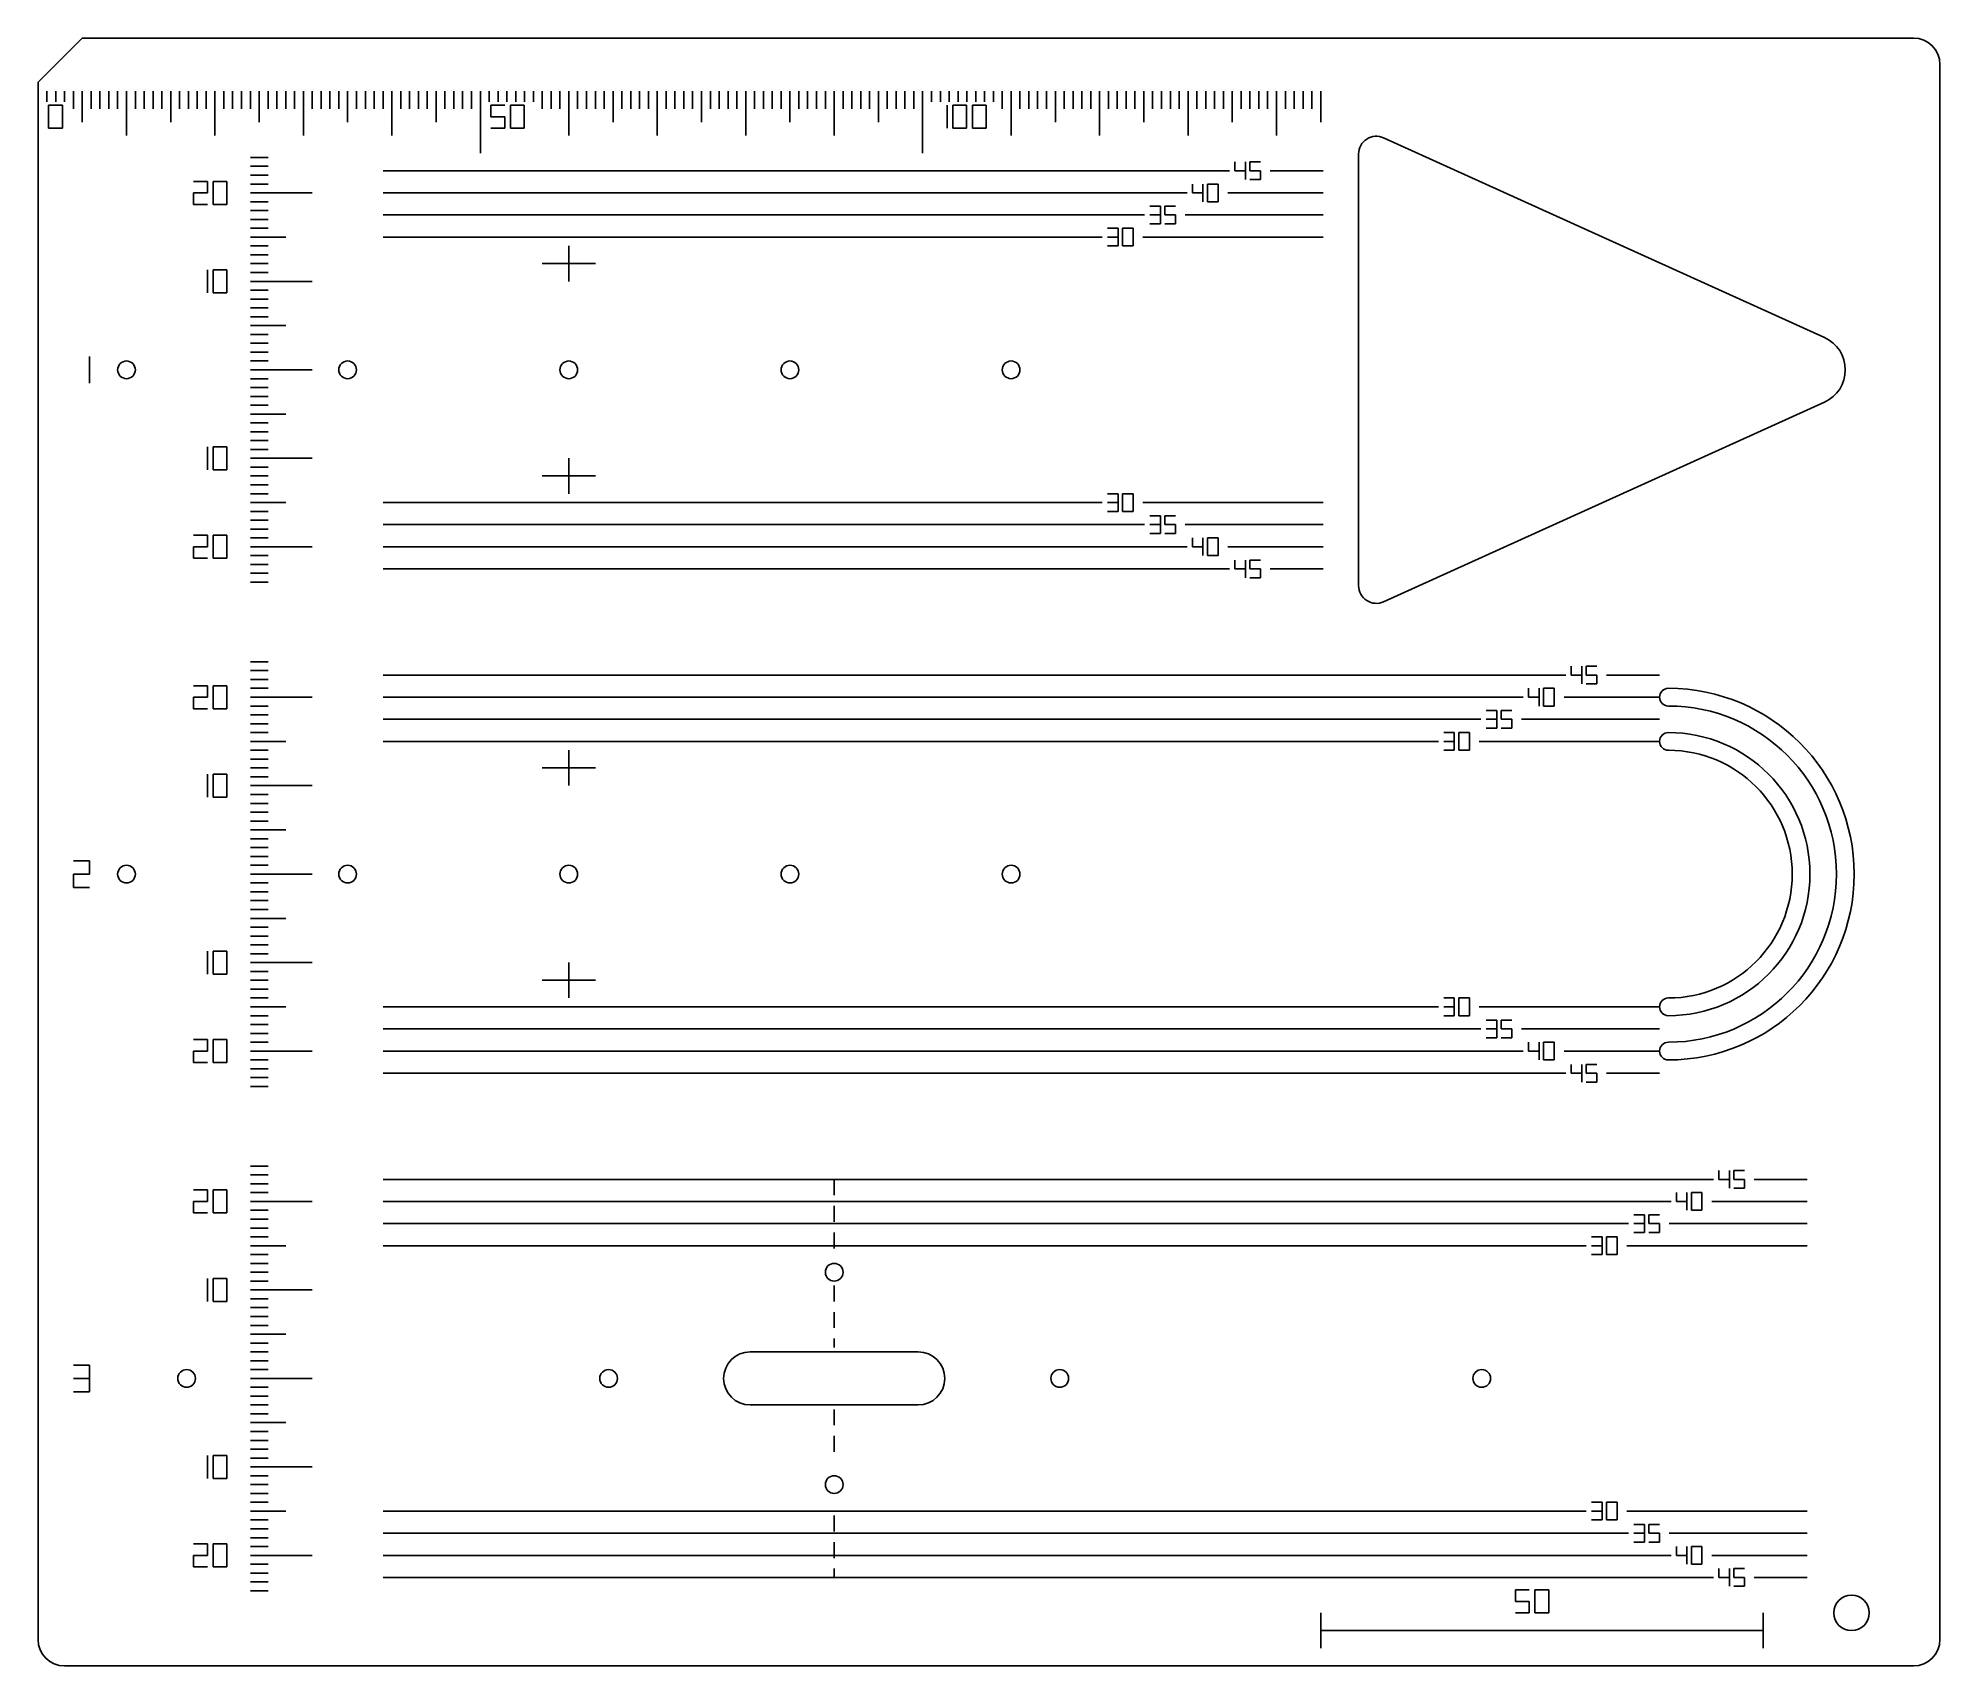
# Model space of a CAD drawing. Header units: millimetres. Extents: x 0 to 215, y 0 to 184.
import ezdxf

# ---------------------------------------------------------------- set-up
doc = ezdxf.new("R2010")
doc.units = ezdxf.units.MM
doc.layers.add('GRAVIROVANI', color=5, linetype='CONTINUOUS')
doc.layers.add('REZ', color=1, linetype='CONTINUOUS')

msp = doc.modelspace()

# ---------------------------------------------------------------- linework, layer by layer
at = {"layer": 'GRAVIROVANI'}
for p, q in [((1, 178), (1, 176.8)), ((1.2, 176.4), (2.76, 176.4)), ((1.2, 176.4), (1.2, 175.1)), ((2, 178), (2, 176.8)), ((2.76, 176.4), (2.76, 175.1)), ((3, 178), (3, 176.8)), ((4, 178), (4, 176)), ((5, 178), (5, 174.5)), ((6, 178), (6, 176)), ((7, 178), (7, 176)), ((8, 178), (8, 176)), ((9, 178), (9, 176)), ((10, 178), (10, 173)), ((11, 178), (11, 176)), ((12, 178), (12, 176)), ((13, 178), (13, 176)), ((14, 178), (14, 176)), ((15, 178), (15, 174.5)), ((16, 178), (16, 176)), ((17, 178), (17, 176)), ((18, 178), (18, 176)), ((19, 178), (19, 176)), ((20, 178), (20, 173)), ((21, 178), (21, 176)), ((22, 178), (22, 176)), ((23, 178), (23, 176)), ((24, 178), (24, 176)), ((25, 178), (25, 174.5)), ((26, 178), (26, 176)), ((27, 178), (27, 176)), ((28, 178), (28, 176)), ((29, 178), (29, 176)), ((30, 178), (30, 173)), ((31, 178), (31, 176)), ((32, 178), (32, 176)), ((33, 178), (33, 176)), ((34, 178), (34, 176)), ((35, 178), (35, 174.5)), ((36, 178), (36, 176)), ((37, 178), (37, 176)), ((38, 178), (38, 176)), ((39, 178), (39, 176)), ((40, 178), (40, 173)), ((41, 178), (41, 176)), ((42, 178), (42, 176)), ((43, 178), (43, 176)), ((44, 178), (44, 176)), ((45, 178), (45, 174.5)), ((46, 178), (46, 176)), ((47, 178), (47, 176)), ((48, 178), (48, 176)), ((49, 178), (49, 176)), ((50, 178), (50, 171)), ((51, 178), (51, 176.8)), ((51.2, 176.4), (52.76, 176.4)), ((51.2, 176.4), (51.2, 175.1)), ((52, 178), (52, 176.8)), ((53, 178), (53, 176.8)), ((53.41, 176.4), (54.97, 176.4)), ((53.41, 176.4), (53.41, 175.1)), ((54, 178), (54, 176.8)), ((54.97, 176.4), (54.97, 175.1)), ((55, 178), (55, 176.8)), ((56, 178), (56, 176.8)), ((57, 178), (57, 176)), ((58, 178), (58, 176)), ((59, 178), (59, 176)), ((60, 178), (60, 173)), ((61, 178), (61, 176)), ((62, 178), (62, 176)), ((63, 178), (63, 176)), ((64, 178), (64, 176)), ((65, 178), (65, 174.5)), ((66, 178), (66, 176)), ((67, 178), (67, 176)), ((68, 178), (68, 176)), ((69, 178), (69, 176)), ((70, 178), (70, 173)), ((71, 178), (71, 176)), ((72, 178), (72, 176)), ((73, 178), (73, 176)), ((74, 178), (74, 176)), ((75, 178), (75, 174.5)), ((76, 178), (76, 176)), ((77, 178), (77, 176)), ((78, 178), (78, 176)), ((79, 178), (79, 176)), ((80, 178), (80, 173)), ((81, 178), (81, 176)), ((82, 178), (82, 176)), ((83, 178), (83, 176)), ((84, 178), (84, 176)), ((85, 178), (85, 174.5)), ((86, 178), (86, 176)), ((87, 178), (87, 176)), ((88, 178), (88, 176)), ((89, 178), (89, 176)), ((90, 178), (90, 173)), ((91, 178), (91, 176)), ((92, 178), (92, 176)), ((93, 178), (93, 176)), ((94, 178), (94, 176)), ((95, 178), (95, 174.5)), ((96, 178), (96, 176)), ((97, 178), (97, 176)), ((98, 178), (98, 176)), ((99, 178), (99, 176)), ((100, 178), (100, 171)), ((101, 178), (101, 176.8)), ((102, 178), (102, 176.8)), ((102.76, 176.4), (102.76, 175.1)), ((103, 178), (103, 176.8)), ((103.41, 176.4), (104.97, 176.4)), ((103.41, 176.4), (103.41, 175.1)), ((104, 178), (104, 176.8)), ((104.97, 176.4), (104.97, 175.1)), ((105, 178), (105, 176.8)), ((105.62, 176.4), (107.18, 176.4)), ((105.62, 176.4), (105.62, 175.1)), ((106, 178), (106, 176.8)), ((107, 178), (107, 176.8)), ((107.18, 176.4), (107.18, 175.1)), ((108, 178), (108, 176.8)), ((109, 178), (109, 176)), ((110, 178), (110, 173)), ((111, 178), (111, 176)), ((112, 178), (112, 176)), ((113, 178), (113, 176)), ((114, 178), (114, 176)), ((115, 178), (115, 174.5)), ((116, 178), (116, 176)), ((117, 178), (117, 176)), ((118, 178), (118, 176)), ((119, 178), (119, 176)), ((120, 178), (120, 173)), ((121, 178), (121, 176)), ((122, 178), (122, 176)), ((123, 178), (123, 176)), ((124, 178), (124, 176)), ((125, 178), (125, 174.5)), ((126, 178), (126, 176)), ((127, 178), (127, 176)), ((128, 178), (128, 176)), ((129, 178), (129, 176)), ((130, 178), (130, 173)), ((131, 178), (131, 176)), ((132, 178), (132, 176)), ((133, 178), (133, 176)), ((134, 178), (134, 176)), ((135, 178), (135, 174.5)), ((136, 178), (136, 176)), ((137, 178), (137, 176)), ((138, 178), (138, 176)), ((139, 178), (139, 176)), ((140, 178), (140, 173)), ((141, 178), (141, 176)), ((142, 178), (142, 176)), ((143, 178), (143, 176)), ((144, 178), (144, 176)), ((145, 178), (145, 174.5)), ((1.2, 175.1), (1.2, 173.8)), ((2.76, 175.1), (2.76, 173.8)), ((51.2, 175.1), (52.76, 175.1)), ((52.76, 175.1), (52.76, 173.8)), ((53.41, 175.1), (53.41, 173.8)), ((54.97, 175.1), (54.97, 173.8)), ((102.76, 175.1), (102.76, 173.8)), ((103.41, 175.1), (103.41, 173.8)), ((104.97, 175.1), (104.97, 173.8)), ((105.62, 175.1), (105.62, 173.8)), ((107.18, 175.1), (107.18, 173.8)), ((1.2, 173.8), (2.76, 173.8)), ((51.2, 173.8), (52.76, 173.8)), ((53.41, 173.8), (54.97, 173.8)), ((103.41, 173.8), (104.97, 173.8)), ((105.62, 173.8), (107.18, 173.8)), ((24, 170.5), (26, 170.5)), ((135.287, 170), (135.287, 169)), ((136.487, 170), (136.487, 169)), ((136.987, 170), (138.187, 170)), ((136.987, 170), (136.987, 169)), ((17.58, 167.8), (19.14, 167.8)), ((19.14, 167.8), (19.14, 166.5)), ((19.79, 167.8), (21.35, 167.8)), ((19.79, 167.8), (19.79, 166.5)), ((21.35, 167.8), (21.35, 166.5)), ((24, 169.5), (26, 169.5)), ((24, 168.5), (26, 168.5)), ((39, 169), (134.687, 169)), ((135.287, 169), (136.487, 169)), ((136.487, 169), (136.487, 168)), ((136.987, 169), (138.187, 169)), ((136.987, 168), (138.187, 168)), ((138.187, 169), (138.187, 168)), ((139.287, 169), (145.287, 169)), ((17.58, 166.5), (19.14, 166.5)), ((17.58, 166.5), (17.58, 165.2)), ((19.79, 166.5), (19.79, 165.2)), ((21.35, 166.5), (21.35, 165.2)), ((24, 167.5), (26, 167.5)), ((24, 166.5), (31, 166.5)), ((39, 166.5), (129.887, 166.5)), ((130.487, 167.5), (130.487, 166.5)), ((130.487, 166.5), (131.687, 166.5)), ((131.687, 167.5), (131.687, 166.5)), ((131.687, 166.5), (131.687, 165.5)), ((132.187, 167.5), (133.387, 167.5)), ((132.187, 167.5), (132.187, 166.5)), ((132.187, 166.5), (132.187, 165.5)), ((133.387, 167.5), (133.387, 166.5)), ((133.387, 166.5), (133.387, 165.5)), ((134.487, 166.5), (145.287, 166.5)), ((17.58, 165.2), (19.14, 165.2)), ((19.79, 165.2), (21.35, 165.2)), ((24, 165.5), (26, 165.5)), ((24, 164.5), (26, 164.5)), ((24, 163.5), (26, 163.5)), ((39, 164), (125.087, 164)), ((125.687, 165), (126.887, 165)), ((125.687, 164), (126.887, 164)), ((126.887, 165), (126.887, 164)), ((126.887, 164), (126.887, 163)), ((127.387, 165), (128.587, 165)), ((127.387, 165), (127.387, 164)), ((127.387, 164), (128.587, 164)), ((128.587, 164), (128.587, 163)), ((129.687, 164), (145.287, 164)), ((132.187, 165.5), (133.387, 165.5)), ((24, 162.5), (26, 162.5)), ((24, 161.5), (28, 161.5)), ((39, 161.5), (120.287, 161.5)), ((120.887, 162.5), (122.087, 162.5)), ((120.887, 161.5), (122.087, 161.5)), ((122.087, 162.5), (122.087, 161.5)), ((122.087, 161.5), (122.087, 160.5)), ((122.587, 162.5), (123.787, 162.5)), ((122.587, 162.5), (122.587, 161.5)), ((122.587, 161.5), (122.587, 160.5)), ((123.787, 162.5), (123.787, 161.5)), ((123.787, 161.5), (123.787, 160.5)), ((124.887, 161.5), (145.287, 161.5)), ((125.687, 163), (126.887, 163)), ((127.387, 163), (128.587, 163)), ((24, 160.5), (26, 160.5)), ((24, 159.5), (26, 159.5)), ((60, 160.5), (60, 156.5)), ((120.887, 160.5), (122.087, 160.5)), ((122.587, 160.5), (123.787, 160.5)), ((19.14, 157.8), (19.14, 156.5)), ((19.79, 157.8), (21.35, 157.8)), ((19.79, 157.8), (19.79, 156.5)), ((21.35, 157.8), (21.35, 156.5)), ((24, 158.5), (26, 158.5)), ((24, 157.5), (26, 157.5)), ((57, 158.5), (63, 158.5)), ((19.14, 156.5), (19.14, 155.2)), ((19.79, 156.5), (19.79, 155.2)), ((19.79, 155.2), (21.35, 155.2)), ((21.35, 156.5), (21.35, 155.2)), ((24, 156.5), (31, 156.5)), ((24, 155.5), (26, 155.5)), ((24, 154.5), (26, 154.5)), ((24, 153.5), (26, 153.5)), ((24, 152.5), (26, 152.5)), ((24, 151.5), (28, 151.5)), ((24, 150.5), (26, 150.5)), ((24, 149.5), (26, 149.5)), ((24, 148.5), (26, 148.5)), ((5.8, 148), (5.8, 146.5)), ((5.8, 146.5), (5.8, 145)), ((24, 147.5), (26, 147.5)), ((24, 146.5), (31, 146.5)), ((24, 145.5), (26, 145.5)), ((24, 144.5), (26, 144.5)), ((24, 143.5), (26, 143.5)), ((24, 142.5), (26, 142.5)), ((24, 141.5), (28, 141.5)), ((24, 140.5), (26, 140.5)), ((19.14, 137.8), (19.14, 136.5)), ((19.79, 137.8), (21.35, 137.8)), ((19.79, 137.8), (19.79, 136.5)), ((21.35, 137.8), (21.35, 136.5)), ((24, 139.5), (26, 139.5)), ((24, 138.5), (26, 138.5)), ((19.14, 136.5), (19.14, 135.2)), ((19.79, 136.5), (19.79, 135.2)), ((21.35, 136.5), (21.35, 135.2)), ((24, 137.5), (26, 137.5)), ((24, 136.5), (31, 136.5)), ((24, 135.5), (26, 135.5)), ((60, 136.5), (60, 132.5)), ((19.79, 135.2), (21.35, 135.2)), ((24, 134.5), (26, 134.5)), ((24, 133.5), (26, 133.5)), ((57, 134.5), (63, 134.5)), ((24, 132.5), (26, 132.5)), ((24, 131.5), (28, 131.5)), ((39, 131.5), (120.287, 131.5)), ((120.887, 132.5), (122.087, 132.5)), ((120.887, 131.5), (122.087, 131.5)), ((122.087, 132.5), (122.087, 131.5)), ((122.087, 131.5), (122.087, 130.5)), ((122.587, 132.5), (123.787, 132.5)), ((122.587, 132.5), (122.587, 131.5)), ((122.587, 131.5), (122.587, 130.5)), ((123.787, 132.5), (123.787, 131.5)), ((123.787, 131.5), (123.787, 130.5)), ((124.887, 131.5), (145.287, 131.5)), ((24, 130.5), (26, 130.5)), ((24, 129.5), (26, 129.5)), ((39, 129), (125.087, 129)), ((120.887, 130.5), (122.087, 130.5)), ((122.587, 130.5), (123.787, 130.5)), ((125.687, 130), (126.887, 130)), ((125.687, 129), (126.887, 129)), ((126.887, 130), (126.887, 129)), ((126.887, 129), (126.887, 128)), ((127.387, 130), (128.587, 130)), ((127.387, 130), (127.387, 129)), ((127.387, 129), (128.587, 129)), ((128.587, 129), (128.587, 128)), ((129.687, 129), (145.287, 129)), ((17.58, 127.8), (19.14, 127.8)), ((19.14, 127.8), (19.14, 126.5)), ((19.79, 127.8), (21.35, 127.8)), ((19.79, 127.8), (19.79, 126.5)), ((21.35, 127.8), (21.35, 126.5)), ((24, 128.5), (26, 128.5)), ((24, 127.5), (26, 127.5)), ((125.687, 128), (126.887, 128)), ((127.387, 128), (128.587, 128)), ((130.487, 127.5), (130.487, 126.5)), ((131.687, 127.5), (131.687, 126.5)), ((132.187, 127.5), (133.387, 127.5)), ((132.187, 127.5), (132.187, 126.5)), ((133.387, 127.5), (133.387, 126.5)), ((17.58, 126.5), (19.14, 126.5)), ((17.58, 126.5), (17.58, 125.2)), ((17.58, 125.2), (19.14, 125.2)), ((19.79, 126.5), (19.79, 125.2)), ((19.79, 125.2), (21.35, 125.2)), ((21.35, 126.5), (21.35, 125.2)), ((24, 126.5), (31, 126.5)), ((24, 125.5), (26, 125.5)), ((39, 126.5), (129.887, 126.5)), ((130.487, 126.5), (131.687, 126.5)), ((131.687, 126.5), (131.687, 125.5)), ((132.187, 126.5), (132.187, 125.5)), ((132.187, 125.5), (133.387, 125.5)), ((133.387, 126.5), (133.387, 125.5)), ((134.487, 126.5), (145.287, 126.5)), ((135.287, 125), (135.287, 124)), ((136.487, 125), (136.487, 124)), ((136.987, 125), (138.187, 125)), ((136.987, 125), (136.987, 124)), ((24, 124.5), (26, 124.5)), ((24, 123.5), (26, 123.5)), ((39, 124), (134.687, 124)), ((135.287, 124), (136.487, 124)), ((136.487, 124), (136.487, 123)), ((136.987, 124), (138.187, 124)), ((136.987, 123), (138.187, 123)), ((138.187, 124), (138.187, 123)), ((139.287, 124), (145.287, 124)), ((24, 122.5), (26, 122.5)), ((24, 113.5), (26, 113.5)), ((24, 112.5), (26, 112.5)), ((39, 112), (172.7, 112)), ((173.3, 113), (173.3, 112)), ((173.3, 112), (174.5, 112)), ((174.5, 113), (174.5, 112)), ((174.5, 112), (174.5, 111)), ((175, 113), (176.2, 113)), ((175, 113), (175, 112)), ((175, 112), (176.2, 112)), ((176.2, 112), (176.2, 111)), ((177.3, 112), (183.3, 112)), ((17.58, 110.8), (19.14, 110.8)), ((19.14, 110.8), (19.14, 109.5)), ((19.79, 110.8), (21.35, 110.8)), ((19.79, 110.8), (19.79, 109.5)), ((21.35, 110.8), (21.35, 109.5)), ((24, 111.5), (26, 111.5)), ((24, 110.5), (26, 110.5)), ((168.5, 110.5), (168.5, 109.5)), ((169.7, 110.5), (169.7, 109.5)), ((170.2, 110.5), (171.4, 110.5)), ((170.2, 110.5), (170.2, 109.5)), ((171.4, 110.5), (171.4, 109.5)), ((175, 111), (176.2, 111)), ((17.58, 109.5), (19.14, 109.5)), ((17.58, 109.5), (17.58, 108.2)), ((17.58, 108.2), (19.14, 108.2)), ((19.79, 109.5), (19.79, 108.2)), ((19.79, 108.2), (21.35, 108.2)), ((21.35, 109.5), (21.35, 108.2)), ((24, 109.5), (31, 109.5)), ((24, 108.5), (26, 108.5)), ((24, 107.5), (26, 107.5)), ((39, 109.5), (167.9, 109.5)), ((163.7, 108), (164.9, 108)), ((164.9, 108), (164.9, 107)), ((165.4, 108), (166.6, 108)), ((165.4, 108), (165.4, 107)), ((168.5, 109.5), (169.7, 109.5)), ((169.7, 109.5), (169.7, 108.5)), ((170.2, 109.5), (170.2, 108.5)), ((170.2, 108.5), (171.4, 108.5)), ((171.4, 109.5), (171.4, 108.5)), ((172.5, 109.5), (183.3, 109.5)), ((24, 106.5), (26, 106.5)), ((24, 105.5), (26, 105.5)), ((39, 107), (163.1, 107)), ((158.9, 105.5), (160.1, 105.5)), ((160.1, 105.5), (160.1, 104.5)), ((160.6, 105.5), (161.8, 105.5)), ((160.6, 105.5), (160.6, 104.5)), ((161.8, 105.5), (161.8, 104.5)), ((163.7, 107), (164.9, 107)), ((163.7, 106), (164.9, 106)), ((164.9, 107), (164.9, 106)), ((165.4, 107), (166.6, 107)), ((165.4, 106), (166.6, 106)), ((166.6, 107), (166.6, 106)), ((167.7, 107), (183.3, 107)), ((24, 104.5), (28, 104.5)), ((24, 103.5), (26, 103.5)), ((39, 104.5), (158.3, 104.5)), ((60, 103.5), (60, 99.5)), ((158.9, 104.5), (160.1, 104.5)), ((158.9, 103.5), (160.1, 103.5)), ((160.1, 104.5), (160.1, 103.5)), ((160.6, 104.5), (160.6, 103.5)), ((160.6, 103.5), (161.8, 103.5)), ((161.8, 104.5), (161.8, 103.5)), ((162.9, 104.5), (183.3, 104.5)), ((24, 102.5), (26, 102.5)), ((24, 101.5), (26, 101.5)), ((57, 101.5), (63, 101.5)), ((19.14, 100.8), (19.14, 99.5)), ((19.14, 99.5), (19.14, 98.2)), ((19.79, 100.8), (21.35, 100.8)), ((19.79, 100.8), (19.79, 99.5)), ((19.79, 99.5), (19.79, 98.2)), ((21.35, 100.8), (21.35, 99.5)), ((21.35, 99.5), (21.35, 98.2)), ((24, 100.5), (26, 100.5)), ((24, 99.5), (31, 99.5)), ((19.79, 98.2), (21.35, 98.2)), ((24, 98.5), (26, 98.5)), ((24, 97.5), (26, 97.5)), ((24, 96.5), (26, 96.5)), ((24, 95.5), (26, 95.5)), ((24, 94.5), (28, 94.5)), ((24, 93.5), (26, 93.5)), ((24, 92.5), (26, 92.5)), ((4, 91), (5.8, 91)), ((5.8, 91), (5.8, 89.5)), ((24, 91.5), (26, 91.5)), ((24, 90.5), (26, 90.5)), ((4, 89.5), (5.8, 89.5)), ((4, 89.5), (4, 88)), ((24, 89.5), (31, 89.5)), ((24, 88.5), (26, 88.5)), ((4, 88), (5.8, 88)), ((24, 87.5), (26, 87.5)), ((24, 86.5), (26, 86.5)), ((24, 85.5), (26, 85.5)), ((24, 84.5), (28, 84.5)), ((24, 83.5), (26, 83.5)), ((24, 82.5), (26, 82.5)), ((19.14, 80.8), (19.14, 79.5)), ((19.79, 80.8), (21.35, 80.8)), ((19.79, 80.8), (19.79, 79.5)), ((21.35, 80.8), (21.35, 79.5)), ((24, 81.5), (26, 81.5)), ((24, 80.5), (26, 80.5)), ((19.14, 79.5), (19.14, 78.2)), ((19.79, 79.5), (19.79, 78.2)), ((19.79, 78.2), (21.35, 78.2)), ((21.35, 79.5), (21.35, 78.2)), ((24, 79.5), (31, 79.5)), ((24, 78.5), (26, 78.5)), ((24, 77.5), (26, 77.5)), ((57, 77.5), (63, 77.5)), ((60, 79.5), (60, 75.5)), ((24, 76.5), (26, 76.5)), ((24, 75.5), (26, 75.5)), ((158.9, 75.5), (160.1, 75.5)), ((160.1, 75.5), (160.1, 74.5)), ((160.6, 75.5), (161.8, 75.5)), ((160.6, 75.5), (160.6, 74.5)), ((161.8, 75.5), (161.8, 74.5)), ((24, 74.5), (28, 74.5)), ((24, 73.5), (26, 73.5)), ((39, 74.5), (158.3, 74.5)), ((158.9, 74.5), (160.1, 74.5)), ((158.9, 73.5), (160.1, 73.5)), ((160.1, 74.5), (160.1, 73.5)), ((160.6, 74.5), (160.6, 73.5)), ((160.6, 73.5), (161.8, 73.5)), ((161.8, 74.5), (161.8, 73.5)), ((162.9, 74.5), (183.3, 74.5)), ((24, 72.5), (26, 72.5)), ((24, 71.5), (26, 71.5)), ((39, 72), (163.1, 72)), ((163.7, 73), (164.9, 73)), ((163.7, 72), (164.9, 72)), ((163.7, 71), (164.9, 71)), ((164.9, 73), (164.9, 72)), ((164.9, 72), (164.9, 71)), ((165.4, 73), (166.6, 73)), ((165.4, 73), (165.4, 72)), ((165.4, 72), (166.6, 72)), ((165.4, 71), (166.6, 71)), ((166.6, 72), (166.6, 71)), ((167.7, 72), (183.3, 72)), ((17.58, 70.8), (19.14, 70.8)), ((17.58, 69.5), (19.14, 69.5)), ((17.58, 69.5), (17.58, 68.2)), ((19.14, 70.8), (19.14, 69.5)), ((19.79, 70.8), (21.35, 70.8)), ((19.79, 70.8), (19.79, 69.5)), ((19.79, 69.5), (19.79, 68.2)), ((21.35, 70.8), (21.35, 69.5)), ((21.35, 69.5), (21.35, 68.2)), ((24, 70.5), (26, 70.5)), ((24, 69.5), (31, 69.5)), ((39, 69.5), (167.9, 69.5)), ((168.5, 70.5), (168.5, 69.5)), ((168.5, 69.5), (169.7, 69.5)), ((169.7, 70.5), (169.7, 69.5)), ((169.7, 69.5), (169.7, 68.5)), ((170.2, 70.5), (171.4, 70.5)), ((170.2, 70.5), (170.2, 69.5)), ((170.2, 69.5), (170.2, 68.5)), ((171.4, 70.5), (171.4, 69.5)), ((171.4, 69.5), (171.4, 68.5)), ((172.5, 69.5), (183.3, 69.5)), ((17.58, 68.2), (19.14, 68.2)), ((19.79, 68.2), (21.35, 68.2)), ((24, 68.5), (26, 68.5)), ((24, 67.5), (26, 67.5)), ((39, 67), (172.7, 67)), ((170.2, 68.5), (171.4, 68.5)), ((173.3, 68), (173.3, 67)), ((173.3, 67), (174.5, 67)), ((174.5, 68), (174.5, 67)), ((174.5, 67), (174.5, 66)), ((175, 68), (176.2, 68)), ((175, 68), (175, 67)), ((175, 67), (176.2, 67)), ((176.2, 67), (176.2, 66)), ((177.3, 67), (183.3, 67)), ((24, 66.5), (26, 66.5)), ((24, 65.5), (26, 65.5)), ((175, 66), (176.2, 66)), ((24, 56.5), (26, 56.5)), ((190, 56), (190, 55)), ((191.2, 56), (191.2, 55)), ((191.7, 56), (192.9, 56)), ((191.7, 56), (191.7, 55)), ((17.58, 53.8), (19.14, 53.8)), ((19.14, 53.8), (19.14, 52.5)), ((19.79, 53.8), (21.35, 53.8)), ((19.79, 53.8), (19.79, 52.5)), ((21.35, 53.8), (21.35, 52.5)), ((24, 55.5), (26, 55.5)), ((24, 54.5), (26, 54.5)), ((39, 55), (189.4, 55)), ((90, 55), (90, 53.2)), ((190, 55), (191.2, 55)), ((191.2, 55), (191.2, 54)), ((191.7, 55), (192.9, 55)), ((191.7, 54), (192.9, 54)), ((192.9, 55), (192.9, 54)), ((194, 55), (200, 55)), ((17.58, 52.5), (19.14, 52.5)), ((17.58, 52.5), (17.58, 51.2)), ((19.79, 52.5), (19.79, 51.2)), ((21.35, 52.5), (21.35, 51.2)), ((24, 53.5), (26, 53.5)), ((24, 52.5), (31, 52.5)), ((39, 52.5), (184.6, 52.5)), ((90, 52), (90, 50.2)), ((185.2, 53.5), (185.2, 52.5)), ((185.2, 52.5), (186.4, 52.5)), ((186.4, 53.5), (186.4, 52.5)), ((186.4, 52.5), (186.4, 51.5)), ((186.9, 53.5), (188.1, 53.5)), ((186.9, 53.5), (186.9, 52.5)), ((186.9, 52.5), (186.9, 51.5)), ((188.1, 53.5), (188.1, 52.5)), ((188.1, 52.5), (188.1, 51.5)), ((189.2, 52.5), (200, 52.5)), ((17.58, 51.2), (19.14, 51.2)), ((19.79, 51.2), (21.35, 51.2)), ((24, 51.5), (26, 51.5)), ((24, 50.5), (26, 50.5)), ((24, 49.5), (26, 49.5)), ((39, 50), (179.8, 50)), ((180.4, 51), (181.6, 51)), ((180.4, 50), (181.6, 50)), ((181.6, 51), (181.6, 50)), ((181.6, 50), (181.6, 49)), ((182.1, 51), (183.3, 51)), ((182.1, 51), (182.1, 50)), ((182.1, 50), (183.3, 50)), ((183.3, 50), (183.3, 49)), ((184.4, 50), (200, 50)), ((186.9, 51.5), (188.1, 51.5)), ((24, 48.5), (26, 48.5)), ((24, 47.5), (28, 47.5)), ((39, 47.5), (175, 47.5)), ((90, 49), (90, 47.2)), ((175.6, 48.5), (176.8, 48.5)), ((175.6, 47.5), (176.8, 47.5)), ((176.8, 48.5), (176.8, 47.5)), ((176.8, 47.5), (176.8, 46.5)), ((177.3, 48.5), (178.5, 48.5)), ((177.3, 48.5), (177.3, 47.5)), ((177.3, 47.5), (177.3, 46.5)), ((178.5, 48.5), (178.5, 47.5)), ((178.5, 47.5), (178.5, 46.5)), ((179.6, 47.5), (200, 47.5)), ((180.4, 49), (181.6, 49)), ((182.1, 49), (183.3, 49)), ((24, 46.5), (26, 46.5)), ((24, 45.5), (26, 45.5)), ((175.6, 46.5), (176.8, 46.5)), ((177.3, 46.5), (178.5, 46.5)), ((19.14, 43.8), (19.14, 42.5)), ((19.79, 43.8), (21.35, 43.8)), ((19.79, 43.8), (19.79, 42.5)), ((21.35, 43.8), (21.35, 42.5)), ((24, 44.5), (26, 44.5)), ((24, 43.5), (26, 43.5)), ((90, 43), (90, 41.2)), ((19.14, 42.5), (19.14, 41.2)), ((19.79, 42.5), (19.79, 41.2)), ((19.79, 41.2), (21.35, 41.2)), ((21.35, 42.5), (21.35, 41.2)), ((24, 42.5), (31, 42.5)), ((24, 41.5), (26, 41.5)), ((24, 40.5), (26, 40.5)), ((24, 39.5), (26, 39.5)), ((90, 40), (90, 38.2)), ((24, 38.5), (26, 38.5)), ((24, 37.5), (28, 37.5)), ((90, 37), (90, 36)), ((24, 36.5), (26, 36.5)), ((24, 35.5), (26, 35.5)), ((24, 34.5), (26, 34.5)), ((4, 34), (5.8, 34)), ((4, 32.5), (5.8, 32.5)), ((5.8, 34), (5.8, 32.5)), ((5.8, 32.5), (5.8, 31)), ((24, 33.5), (26, 33.5)), ((24, 32.5), (31, 32.5)), ((4, 31), (5.8, 31)), ((24, 31.5), (26, 31.5)), ((24, 30.5), (26, 30.5)), ((24, 29.5), (26, 29.5)), ((24, 28.5), (26, 28.5)), ((90, 29), (90, 27.2)), ((24, 27.5), (28, 27.5)), ((24, 26.5), (26, 26.5)), ((90, 26), (90, 24.2)), ((19.14, 23.8), (19.14, 22.5)), ((19.79, 23.8), (21.35, 23.8)), ((19.79, 23.8), (19.79, 22.5)), ((21.35, 23.8), (21.35, 22.5)), ((24, 25.5), (26, 25.5)), ((24, 24.5), (26, 24.5)), ((19.14, 22.5), (19.14, 21.2)), ((19.79, 22.5), (19.79, 21.2)), ((21.35, 22.5), (21.35, 21.2)), ((24, 23.5), (26, 23.5)), ((24, 22.5), (31, 22.5)), ((24, 21.5), (26, 21.5)), ((19.79, 21.2), (21.35, 21.2)), ((24, 20.5), (26, 20.5)), ((24, 19.5), (26, 19.5)), ((24, 18.5), (26, 18.5)), ((24, 17.5), (28, 17.5)), ((39, 17.5), (175, 17.5)), ((175.6, 18.5), (176.8, 18.5)), ((175.6, 17.5), (176.8, 17.5)), ((176.8, 18.5), (176.8, 17.5)), ((176.8, 17.5), (176.8, 16.5)), ((177.3, 18.5), (178.5, 18.5)), ((177.3, 18.5), (177.3, 17.5)), ((177.3, 17.5), (177.3, 16.5)), ((178.5, 18.5), (178.5, 17.5)), ((178.5, 17.5), (178.5, 16.5)), ((179.6, 17.5), (200, 17.5)), ((24, 16.5), (26, 16.5)), ((24, 15.5), (26, 15.5)), ((90, 17), (90, 15.2)), ((175.6, 16.5), (176.8, 16.5)), ((177.3, 16.5), (178.5, 16.5)), ((180.4, 16), (181.6, 16)), ((181.6, 16), (181.6, 15)), ((182.1, 16), (183.3, 16)), ((182.1, 16), (182.1, 15)), ((17.58, 13.8), (19.14, 13.8)), ((19.14, 13.8), (19.14, 12.5)), ((19.79, 13.8), (21.35, 13.8)), ((19.79, 13.8), (19.79, 12.5)), ((21.35, 13.8), (21.35, 12.5)), ((24, 14.5), (26, 14.5)), ((24, 13.5), (26, 13.5)), ((39, 15), (179.8, 15)), ((90, 14), (90, 12.2)), ((180.4, 15), (181.6, 15)), ((180.4, 14), (181.6, 14)), ((181.6, 15), (181.6, 14)), ((182.1, 15), (183.3, 15)), ((182.1, 14), (183.3, 14)), ((183.3, 15), (183.3, 14)), ((184.4, 15), (200, 15)), ((185.2, 13.5), (185.2, 12.5)), ((186.4, 13.5), (186.4, 12.5)), ((186.9, 13.5), (188.1, 13.5)), ((186.9, 13.5), (186.9, 12.5)), ((188.1, 13.5), (188.1, 12.5)), ((17.58, 12.5), (19.14, 12.5)), ((17.58, 12.5), (17.58, 11.2)), ((17.58, 11.2), (19.14, 11.2)), ((19.79, 12.5), (19.79, 11.2)), ((19.79, 11.2), (21.35, 11.2)), ((21.35, 12.5), (21.35, 11.2)), ((24, 12.5), (31, 12.5)), ((24, 11.5), (26, 11.5)), ((39, 12.5), (184.6, 12.5)), ((90, 11), (90, 10)), ((185.2, 12.5), (186.4, 12.5)), ((186.4, 12.5), (186.4, 11.5)), ((186.9, 12.5), (186.9, 11.5)), ((186.9, 11.5), (188.1, 11.5)), ((188.1, 12.5), (188.1, 11.5)), ((189.2, 12.5), (200, 12.5)), ((190, 11), (190, 10)), ((191.2, 11), (191.2, 10)), ((191.7, 11), (192.9, 11)), ((191.7, 11), (191.7, 10)), ((24, 10.5), (26, 10.5)), ((24, 9.5), (26, 9.5)), ((39, 10), (189.4, 10)), ((167, 8.6), (168.56, 8.6)), ((167, 8.6), (167, 7.3)), ((169.21, 8.6), (170.77, 8.6)), ((169.21, 8.6), (169.21, 7.3)), ((170.77, 8.6), (170.77, 7.3)), ((190, 10), (191.2, 10)), ((191.2, 10), (191.2, 9)), ((191.7, 10), (192.9, 10)), ((191.7, 9), (192.9, 9)), ((192.9, 10), (192.9, 9)), ((194, 10), (200, 10)), ((24, 8.5), (26, 8.5)), ((167, 7.3), (168.56, 7.3)), ((168.56, 7.3), (168.56, 6)), ((169.21, 7.3), (169.21, 6)), ((170.77, 7.3), (170.77, 6)), ((145, 6), (145, 2)), ((167, 6), (168.56, 6)), ((169.21, 6), (170.77, 6)), ((195, 6), (195, 2)), ((145, 4), (195, 4))]:
    msp.add_line(p, q, dxfattribs=at)
at = {"layer": 'REZ'}
for p, q in [((0, 179), (5, 184)), ((5, 184), (212, 184)), ((215, 181), (215, 3)), ((0, 3), (0, 179)), ((152.113, 172.72), (201.951, 150.144)), ((149.287, 122.102), (149.287, 170.898)), ((201.951, 142.856), (152.113, 120.28)), ((80.5, 35.5), (99.5, 35.5)), ((99.5, 29.5), (80.5, 29.5)), ((212, 0), (3, 0))]:
    msp.add_line(p, q, dxfattribs=at)
for centre, radius in [((10, 146.5), 1), ((35, 146.5), 1), ((60, 146.5), 1), ((85, 146.5), 1), ((110, 146.5), 1), ((10, 89.5), 1), ((35, 89.5), 1), ((60, 89.5), 1), ((85, 89.5), 1), ((110, 89.5), 1), ((90, 44.5), 1), ((16.8, 32.5), 1), ((64.5, 32.5), 1), ((115.5, 32.5), 1), ((163.2, 32.5), 1), ((90, 20.5), 1), ((205, 6), 2)]:
    msp.add_circle(centre, radius, dxfattribs=at)
for centre, radius, start, end in [((212, 181), 3, 0, 90), ((151.287, 170.899), 2, 65.6066, 180.0154), ((200.301, 146.5), 4, 294.3561, 65.6439), ((151.287, 122.102), 2, 179.9846, 294.3934), ((184.3, 109.5), 1, 90, 270), ((184.3, 89.5), 21, 270, 90), ((184.3, 89.5), 19, 270, 90), ((184.3, 104.5), 1, 90, 270), ((184.3, 89.5), 16, 270, 90), ((184.3, 89.5), 14, 270, 90), ((184.3, 74.5), 1, 90, 270), ((184.3, 69.5), 1, 90, 270), ((80.5, 32.5), 3, 90, 270), ((99.5, 32.5), 3, 270, 90), ((3, 3), 3, 180, 270), ((212, 3), 3, 270, 0)]:
    msp.add_arc(centre, radius, start, end, dxfattribs=at)

doc.saveas('drawing.dxf')
